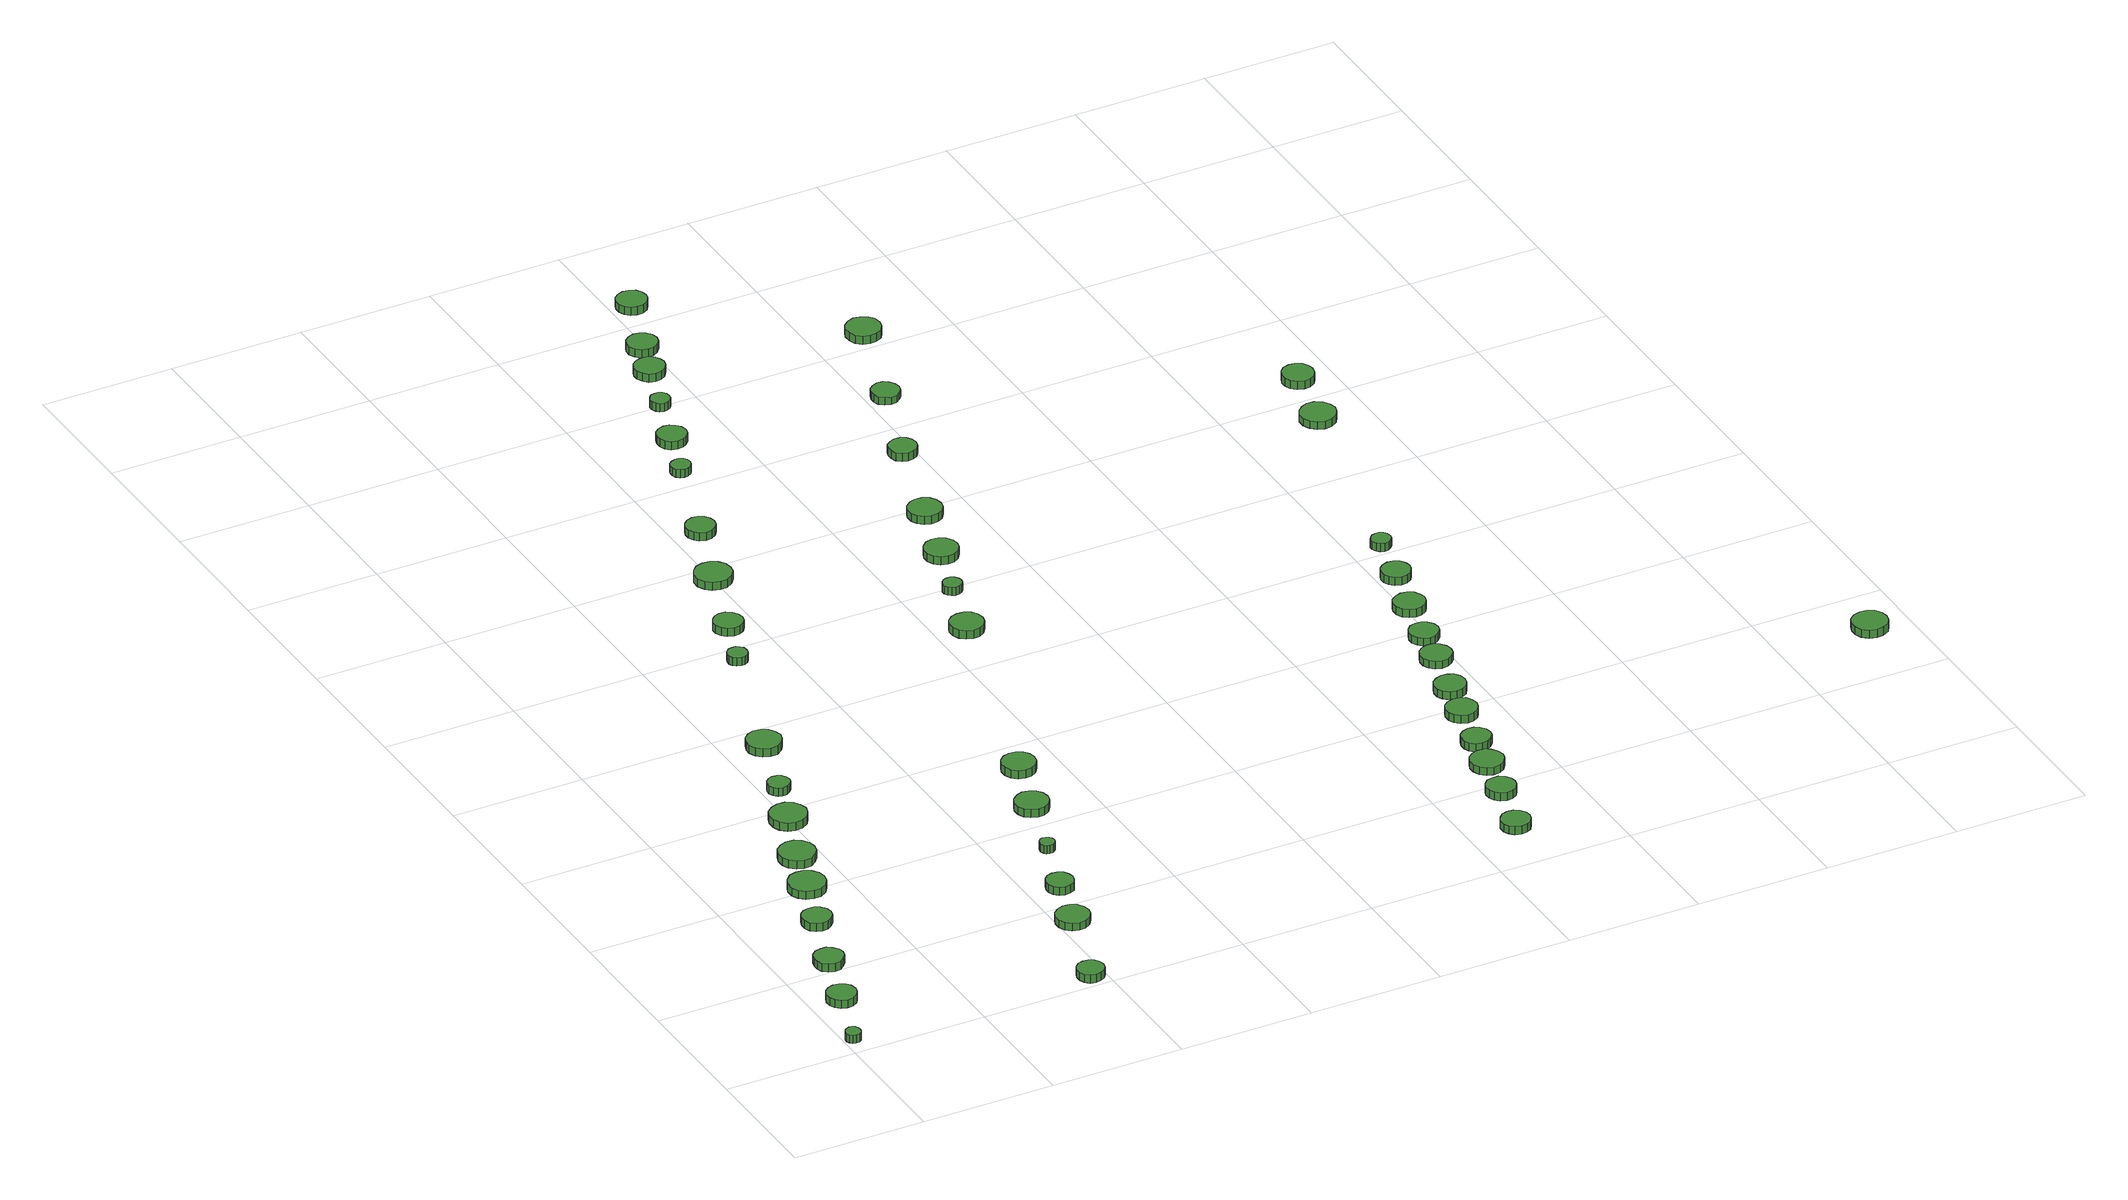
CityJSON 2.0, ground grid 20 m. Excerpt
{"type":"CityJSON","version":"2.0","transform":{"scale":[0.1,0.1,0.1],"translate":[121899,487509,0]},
"CityObjects":{
"tree1":{"type":"SolitaryVegetationObject","attributes":{"function":"something"},"geometry":[{"type":"MultiSurface","lod":"1","boundaries":[[[0,1,2,3,4,5,6,7,8,9,10,11,12,13,14]],[[15,16,17,18,19,20,21,22,23,24,25,26,27,28,29]],[[0,29,28,1]],[[1,28,27,2]],[[2,27,26,3]],[[3,26,25,4]],[[4,25,24,5]],[[5,24,23,6]],[[6,23,22,7]],[[7,22,21,8]],[[8,21,20,9]],[[9,20,19,10]],[[10,19,18,11]],[[11,18,17,12]],[[12,17,16,13]],[[13,16,15,14]],[[14,15,29,0]]]}]},
"tree2":{"type":"SolitaryVegetationObject","attributes":{"function":"something"},"geometry":[{"type":"MultiSurface","lod":"1","boundaries":[[[30,31,32,33,34,35,36,37,38,39,40,41,42,43,44]],[[45,46,47,48,49,50,51,52,53,54,55,56,57,58,59]],[[30,59,58,31]],[[31,58,57,32]],[[32,57,56,33]],[[33,56,55,34]],[[34,55,54,35]],[[35,54,53,36]],[[36,53,52,37]],[[37,52,51,38]],[[38,51,50,39]],[[39,50,49,40]],[[40,49,48,41]],[[41,48,47,42]],[[42,47,46,43]],[[43,46,45,44]],[[44,45,59,30]]]}]},
"tree3":{"type":"SolitaryVegetationObject","attributes":{"function":"something"},"geometry":[{"type":"MultiSurface","lod":"1","boundaries":[[[60,61,62,63,64,65,66,67,68,69,70,71,72,73,74]],[[75,76,77,78,79,80,81,82,83,84,85,86,87,88,89]],[[60,89,88,61]],[[61,88,87,62]],[[62,87,86,63]],[[63,86,85,64]],[[64,85,84,65]],[[65,84,83,66]],[[66,83,82,67]],[[67,82,81,68]],[[68,81,80,69]],[[69,80,79,70]],[[70,79,78,71]],[[71,78,77,72]],[[72,77,76,73]],[[73,76,75,74]],[[74,75,89,60]]]}]},
"tree4":{"type":"SolitaryVegetationObject","attributes":{"function":"something"},"geometry":[{"type":"MultiSurface","lod":"1","boundaries":[[[90,91,92,93,94,95,96,97,98,99,100,101,102,103,104]],[[105,106,107,108,109,110,111,112,113,114,115,116,117,118,119]],[[90,119,118,91]],[[91,118,117,92]],[[92,117,116,93]],[[93,116,115,94]],[[94,115,114,95]],[[95,114,113,96]],[[96,113,112,97]],[[97,112,111,98]],[[98,111,110,99]],[[99,110,109,100]],[[100,109,108,101]],[[101,108,107,102]],[[102,107,106,103]],[[103,106,105,104]],[[104,105,119,90]]]}]},
"tree5":{"type":"SolitaryVegetationObject","attributes":{"function":"something"},"geometry":[{"type":"MultiSurface","lod":"1","boundaries":[[[120,121,122,123,124,125,126,127,128,129,130,131,132,133,134]],[[135,136,137,138,139,140,141,142,143,144,145,146,147,148,149]],[[120,149,148,121]],[[121,148,147,122]],[[122,147,146,123]],[[123,146,145,124]],[[124,145,144,125]],[[125,144,143,126]],[[126,143,142,127]],[[127,142,141,128]],[[128,141,140,129]],[[129,140,139,130]],[[130,139,138,131]],[[131,138,137,132]],[[132,137,136,133]],[[133,136,135,134]],[[134,135,149,120]]]}]},
"tree6":{"type":"SolitaryVegetationObject","attributes":{"function":"something"},"geometry":[{"type":"MultiSurface","lod":"1","boundaries":[[[150,151,152,153,154,155,156,157,158,159,160,161,162,163,164]],[[165,166,167,168,169,170,171,172,173,174,175,176,177,178,179]],[[150,179,178,151]],[[151,178,177,152]],[[152,177,176,153]],[[153,176,175,154]],[[154,175,174,155]],[[155,174,173,156]],[[156,173,172,157]],[[157,172,171,158]],[[158,171,170,159]],[[159,170,169,160]],[[160,169,168,161]],[[161,168,167,162]],[[162,167,166,163]],[[163,166,165,164]],[[164,165,179,150]]]}]},
"tree7":{"type":"SolitaryVegetationObject","attributes":{"function":"something"},"geometry":[{"type":"MultiSurface","lod":"1","boundaries":[[[180,181,182,183,184,185,186,187,188,189,190,191,192,193,194]],[[195,196,197,198,199,200,201,202,203,204,205,206,207,208,209]],[[180,209,208,181]],[[181,208,207,182]],[[182,207,206,183]],[[183,206,205,184]],[[184,205,204,185]],[[185,204,203,186]],[[186,203,202,187]],[[187,202,201,188]],[[188,201,200,189]],[[189,200,199,190]],[[190,199,198,191]],[[191,198,197,192]],[[192,197,196,193]],[[193,196,195,194]],[[194,195,209,180]]]}]},
"tree8":{"type":"SolitaryVegetationObject","attributes":{"function":"something"},"geometry":[{"type":"MultiSurface","lod":"1","boundaries":[[[210,211,212,213,214,215,216,217,218,219,220,221,222,223,224]],[[225,226,227,228,229,230,231,232,233,234,235,236,237,238,239]],[[210,239,238,211]],[[211,238,237,212]],[[212,237,236,213]],[[213,236,235,214]],[[214,235,234,215]],[[215,234,233,216]],[[216,233,232,217]],[[217,232,231,218]],[[218,231,230,219]],[[219,230,229,220]],[[220,229,228,221]],[[221,228,227,222]],[[222,227,226,223]],[[223,226,225,224]],[[224,225,239,210]]]}]},
"tree9":{"type":"SolitaryVegetationObject","attributes":{"function":"something"},"geometry":[{"type":"MultiSurface","lod":"1","boundaries":[[[240,241,242,243,244,245,246,247,248,249,250,251,252,253,254]],[[255,256,257,258,259,260,261,262,263,264,265,266,267,268,269]],[[240,269,268,241]],[[241,268,267,242]],[[242,267,266,243]],[[243,266,265,244]],[[244,265,264,245]],[[245,264,263,246]],[[246,263,262,247]],[[247,262,261,248]],[[248,261,260,249]],[[249,260,259,250]],[[250,259,258,251]],[[251,258,257,252]],[[252,257,256,253]],[[253,256,255,254]],[[254,255,269,240]]]}]},
"tree10":{"type":"SolitaryVegetationObject","attributes":{"function":"something"},"geometry":[{"type":"MultiSurface","lod":"1","boundaries":[[[270,271,272,273,274,275,276,277,278,279,280,281,282,283,284]],[[285,286,287,288,289,290,291,292,293,294,295,296,297,298,299]],[[270,299,298,271]],[[271,298,297,272]],[[272,297,296,273]],[[273,296,295,274]],[[274,295,294,275]],[[275,294,293,276]],[[276,293,292,277]],[[277,292,291,278]],[[278,291,290,279]],[[279,290,289,280]],[[280,289,288,281]],[[281,288,287,282]],[[282,287,286,283]],[[283,286,285,284]],[[284,285,299,270]]]}]},
"tree11":{"type":"SolitaryVegetationObject","attributes":{"function":"something"},"geometry":[{"type":"MultiSurface","lod":"1","boundaries":[[[300,301,302,303,304,305,306,307,308,309,310,311,312,313,314]],[[315,316,317,318,319,320,321,322,323,324,325,326,327,328,329]],[[300,329,328,301]],[[301,328,327,302]],[[302,327,326,303]],[[303,326,325,304]],[[304,325,324,305]],[[305,324,323,306]],[[306,323,322,307]],[[307,322,321,308]],[[308,321,320,309]],[[309,320,319,310]],[[310,319,318,311]],[[311,318,317,312]],[[312,317,316,313]],[[313,316,315,314]],[[314,315,329,300]]]}]},
"tree12":{"type":"SolitaryVegetationObject","attributes":{"function":"something"},"geometry":[{"type":"MultiSurface","lod":"1","boundaries":[[[330,331,332,333,334,335,336,337,338,339,340,341,342,343,344]],[[345,346,347,348,349,350,351,352,353,354,355,356,357,358,359]],[[330,359,358,331]],[[331,358,357,332]],[[332,357,356,333]],[[333,356,355,334]],[[334,355,354,335]],[[335,354,353,336]],[[336,353,352,337]],[[337,352,351,338]],[[338,351,350,339]],[[339,350,349,340]],[[340,349,348,341]],[[341,348,347,342]],[[342,347,346,343]],[[343,346,345,344]],[[344,345,359,330]]]}]},
"tree13":{"type":"SolitaryVegetationObject","attributes":{"function":"something"},"geometry":[{"type":"MultiSurface","lod":"1","boundaries":[[[360,361,362,363,364,365,366,367,368,369,370,371,372,373,374]],[[375,376,377,378,379,380,381,382,383,384,385,386,387,388,389]],[[360,389,388,361]],[[361,388,387,362]],[[362,387,386,363]],[[363,386,385,364]],[[364,385,384,365]],[[365,384,383,366]],[[366,383,382,367]],[[367,382,381,368]],[[368,381,380,369]],[[369,380,379,370]],[[370,379,378,371]],[[371,378,377,372]],[[372,377,376,373]],[[373,376,375,374]],[[374,375,389,360]]]}]},
"tree14":{"type":"SolitaryVegetationObject","attributes":{"function":"something"},"geometry":[{"type":"MultiSurface","lod":"1","boundaries":[[[390,391,392,393,394,395,396,397,398,399,400,401,402,403,404]],[[405,406,407,408,409,410,411,412,413,414,415,416,417,418,419]],[[390,419,418,391]],[[391,418,417,392]],[[392,417,416,393]],[[393,416,415,394]],[[394,415,414,395]],[[395,414,413,396]],[[396,413,412,397]],[[397,412,411,398]],[[398,411,410,399]],[[399,410,409,400]],[[400,409,408,401]],[[401,408,407,402]],[[402,407,406,403]],[[403,406,405,404]],[[404,405,419,390]]]}]},
"tree15":{"type":"SolitaryVegetationObject","attributes":{"function":"something"},"geometry":[{"type":"MultiSurface","lod":"1","boundaries":[[[420,421,422,423,424,425,426,427,428,429,430,431,432,433,434]],[[435,436,437,438,439,440,441,442,443,444,445,446,447,448,449]],[[420,449,448,421]],[[421,448,447,422]],[[422,447,446,423]],[[423,446,445,424]],[[424,445,444,425]],[[425,444,443,426]],[[426,443,442,427]],[[427,442,441,428]],[[428,441,440,429]],[[429,440,439,430]],[[430,439,438,431]],[[431,438,437,432]],[[432,437,436,433]],[[433,436,435,434]],[[434,435,449,420]]]}]},
"tree16":{"type":"SolitaryVegetationObject","attributes":{"function":"something"},"geometry":[{"type":"MultiSurface","lod":"1","boundaries":[[[450,451,452,453,454,455,456,457,458,459,460,461,462,463,464]],[[465,466,467,468,469,470,471,472,473,474,475,476,477,478,479]],[[450,479,478,451]],[[451,478,477,452]],[[452,477,476,453]],[[453,476,475,454]],[[454,475,474,455]],[[455,474,473,456]],[[456,473,472,457]],[[457,472,471,458]],[[458,471,470,459]],[[459,470,469,460]],[[460,469,468,461]],[[461,468,467,462]],[[462,467,466,463]],[[463,466,465,464]],[[464,465,479,450]]]}]},
"tree17":{"type":"SolitaryVegetationObject","attributes":{"function":"something"},"geometry":[{"type":"MultiSurface","lod":"1","boundaries":[[[480,481,482,483,484,485,486,487,488,489,490,491,492,493,494]],[[495,496,497,498,499,500,501,502,503,504,505,506,507,508,509]],[[480,509,508,481]],[[481,508,507,482]],[[482,507,506,483]],[[483,506,505,484]],[[484,505,504,485]],[[485,504,503,486]],[[486,503,502,487]],[[487,502,501,488]],[[488,501,500,489]],[[489,500,499,490]],[[490,499,498,491]],[[491,498,497,492]],[[492,497,496,493]],[[493,496,495,494]],[[494,495,509,480]]]}]},
"tree18":{"type":"SolitaryVegetationObject","attributes":{"function":"something"},"geometry":[{"type":"MultiSurface","lod":"1","boundaries":[[[510,511,512,513,514,515,516,517,518,519,520,521,522,523,524]],[[525,526,527,528,529,530,531,532,533,534,535,536,537,538,539]],[[510,539,538,511]],[[511,538,537,512]],[[512,537,536,513]],[[513,536,535,514]],[[514,535,534,515]],[[515,534,533,516]],[[516,533,532,517]],[[517,532,531,518]],[[518,531,530,519]],[[519,530,529,520]],[[520,529,528,521]],[[521,528,527,522]],[[522,527,526,523]],[[523,526,525,524]],[[524,525,539,510]]]}]},
"tree19":{"type":"SolitaryVegetationObject","attributes":{"function":"something"},"geometry":[{"type":"MultiSurface","lod":"1","boundaries":[[[540,541,542,543,544,545,546,547,548,549,550,551,552,553,554]],[[555,556,557,558,559,560,561,562,563,564,565,566,567,568,569]],[[540,569,568,541]],[[541,568,567,542]],[[542,567,566,543]],[[543,566,565,544]],[[544,565,564,545]],[[545,564,563,546]],[[546,563,562,547]],[[547,562,561,548]],[[548,561,560,549]],[[549,560,559,550]],[[550,559,558,551]],[[551,558,557,552]],[[552,557,556,553]],[[553,556,555,554]],[[554,555,569,540]]]}]},
"tree20":{"type":"SolitaryVegetationObject","attributes":{"function":"something"},"geometry":[{"type":"MultiSurface","lod":"1","boundaries":[[[570,571,572,573,574,575,576,577,578,579,580,581,582,583,584]],[[585,586,587,588,589,590,591,592,593,594,595,596,597,598,599]],[[570,599,598,571]],[[571,598,597,572]],[[572,597,596,573]],[[573,596,595,574]],[[574,595,594,575]],[[575,594,593,576]],[[576,593,592,577]],[[577,592,591,578]],[[578,591,590,579]],[[579,590,589,580]],[[580,589,588,581]],[[581,588,587,582]],[[582,587,586,583]],[[583,586,585,584]],[[584,585,599,570]]]}]},
"tree21":{"type":"SolitaryVegetationObject","attributes":{"function":"something"},"geometry":[{"type":"MultiSurface","lod":"1","boundaries":[[[600,601,602,603,604,605,606,607,608,609,610,611,612,613,614]],[[615,616,617,618,619,620,621,622,623,624,625,626,627,628,629]],[[600,629,628,601]],[[601,628,627,602]],[[602,627,626,603]],[[603,626,625,604]],[[604,625,624,605]],[[605,624,623,606]],[[606,623,622,607]],[[607,622,621,608]],[[608,621,620,609]],[[609,620,619,610]],[[610,619,618,611]],[[611,618,617,612]],[[612,617,616,613]],[[613,616,615,614]],[[614,615,629,600]]]}]},
"tree22":{"type":"SolitaryVegetationObject","attributes":{"function":"something"},"geometry":[{"type":"MultiSurface","lod":"1","boundaries":[[[630,631,632,633,634,635,636,637,638,639,640,641,642,643,644]],[[645,646,647,648,649,650,651,652,653,654,655,656,657,658,659]],[[630,659,658,631]],[[631,658,657,632]],[[632,657,656,633]],[[633,656,655,634]],[[634,655,654,635]],[[635,654,653,636]],[[636,653,652,637]],[[637,652,651,638]],[[638,651,650,639]],[[639,650,649,640]],[[640,649,648,641]],[[641,648,647,642]],[[642,647,646,643]],[[643,646,645,644]],[[644,645,659,630]]]}]},
"tree23":{"type":"SolitaryVegetationObject","attributes":{"function":"something"},"geometry":[{"type":"MultiSurface","lod":"1","boundaries":[[[660,661,662,663,664,665,666,667,668,669,670,671,672,673,674]],[[675,676,677,678,679,680,681,682,683,684,685,686,687,688,689]],[[660,689,688,661]],[[661,688,687,662]],[[662,687,686,663]],[[663,686,685,664]],[[664,685,684,665]],[[665,684,683,666]],[[666,683,682,667]],[[667,682,681,668]],[[668,681,680,669]],[[669,680,679,670]],[[670,679,678,671]],[[671,678,677,672]],[[672,677,676,673]],[[673,676,675,674]],[[674,675,689,660]]]}]},
"tree24":{"type":"SolitaryVegetationObject","attributes":{"function":"something"},"geometry":[{"type":"MultiSurface","lod":"1","boundaries":[[[690,691,692,693,694,695,696,697,698,699,700,701,702,703,704]],[[705,706,707,708,709,710,711,712,713,714,715,716,717,718,719]],[[690,719,718,691]],[[691,718,717,692]],[[692,717,716,693]],[[693,716,715,694]],[[694,715,714,695]],[[695,714,713,696]],[[696,713,712,697]],[[697,712,711,698]],[[698,711,710,699]],[[699,710,709,700]],[[700,709,708,701]],[[701,708,707,702]],[[702,707,706,703]],[[703,706,705,704]],[[704,705,719,690]]]}]},
"tree25":{"type":"SolitaryVegetationObject","attributes":{"function":"something"},"geometry":[{"type":"MultiSurface","lod":"1","boundaries":[[[720,721,722,723,724,725,726,727,728,729,730,731,732,733,734]],[[735,736,737,738,739,740,741,742,743,744,745,746,747,748,749]],[[720,749,748,721]],[[721,748,747,722]],[[722,747,746,723]],[[723,746,745,724]],[[724,745,744,725]],[[725,744,743,726]],[[726,743,742,727]],[[727,742,741,728]],[[728,741,740,729]],[[729,740,739,730]],[[730,739,738,731]],[[731,738,737,732]],[[732,737,736,733]],[[733,736,735,734]],[[734,735,749,720]]]}]},
"tree26":{"type":"SolitaryVegetationObject","attributes":{"function":"something"},"geometry":[{"type":"MultiSurface","lod":"1","boundaries":[[[750,751,752,753,754,755,756,757,758,759,760,761,762,763,764]],[[765,766,767,768,769,770,771,772,773,774,775,776,777,778,779]],[[750,779,778,751]],[[751,778,777,752]],[[752,777,776,753]],[[753,776,775,754]],[[754,775,774,755]],[[755,774,773,756]],[[756,773,772,757]],[[757,772,771,758]],[[758,771,770,759]],[[759,770,769,760]],[[760,769,768,761]],[[761,768,767,762]],[[762,767,766,763]],[[763,766,765,764]],[[764,765,779,750]]]}]},
"tree27":{"type":"SolitaryVegetationObject","attributes":{"function":"something"},"geometry":[{"type":"MultiSurface","lod":"1","boundaries":[[[780,781,782,783,784,785,786,787,788,789,790,791,792,793,794]],[[795,796,797,798,799,800,801,802,803,804,805,806,807,808,809]],[[780,809,808,781]],[[781,808,807,782]],[[782,807,806,783]],[[783,806,805,784]],[[784,805,804,785]],[[785,804,803,786]],[[786,803,802,787]],[[787,802,801,788]],[[788,801,800,789]],[[789,800,799,790]],[[790,799,798,791]],[[791,798,797,792]],[[792,797,796,793]],[[793,796,795,794]],[[794,795,809,780]]]}]},
"tree28":{"type":"SolitaryVegetationObject","attributes":{"function":"something"},"geometry":[{"type":"MultiSurface","lod":"1","boundaries":[[[810,811,812,813,814,815,816,817,818,819,820,821,822,823,824]],[[825,826,827,828,829,830,831,832,833,834,835,836,837,838,839]],[[810,839,838,811]],[[811,838,837,812]],[[812,837,836,813]],[[813,836,835,814]],[[814,835,834,815]],[[815,834,833,816]],[[816,833,832,817]],[[817,832,831,818]],[[818,831,830,819]],[[819,830,829,820]],[[820,829,828,821]],[[821,828,827,822]],[[822,827,826,823]],[[823,826,825,824]],[[824,825,839,810]]]}]},
"tree29":{"type":"SolitaryVegetationObject","attributes":{"function":"something"},"geometry":[{"type":"MultiSurface","lod":"1","boundaries":[[[840,841,842,843,844,845,846,847,848,849,850,851,852,853,854]],[[855,856,857,858,859,860,861,862,863,864,865,866,867,868,869]],[[840,869,868,841]],[[841,868,867,842]],[[842,867,866,843]],[[843,866,865,844]],[[844,865,864,845]],[[845,864,863,846]],[[846,863,862,847]],[[847,862,861,848]],[[848,861,860,849]],[[849,860,859,850]],[[850,859,858,851]],[[851,858,857,852]],[[852,857,856,853]],[[853,856,855,854]],[[854,855,869,840]]]}]},
"tree30":{"type":"SolitaryVegetationObject","attributes":{"function":"something"},"geometry":[{"type":"MultiSurface","lod":"1","boundaries":[[[870,871,872,873,874,875,876,877,878,879,880,881,882,883,884]],[[885,886,887,888,889,890,891,892,893,894,895,896,897,898,899]],[[870,899,898,871]],[[871,898,897,872]],[[872,897,896,873]],[[873,896,895,874]],[[874,895,894,875]],[[875,894,893,876]],[[876,893,892,877]],[[877,892,891,878]],[[878,891,890,879]],[[879,890,889,880]],[[880,889,888,881]],[[881,888,887,882]],[[882,887,886,883]],[[883,886,885,884]],[[884,885,899,870]]]}]},
"tree31":{"type":"SolitaryVegetationObject","attributes":{"function":"something"},"geometry":[{"type":"MultiSurface","lod":"1","boundaries":[[[900,901,902,903,904,905,906,907,908,909,910,911,912,913,914]],[[915,916,917,918,919,920,921,922,923,924,925,926,927,928,929]],[[900,929,928,901]],[[901,928,927,902]],[[902,927,926,903]],[[903,926,925,904]],[[904,925,924,905]],[[905,924,923,906]],[[906,923,922,907]],[[907,922,921,908]],[[908,921,920,909]],[[909,920,919,910]],[[910,919,918,911]],[[911,918,917,912]],[[912,917,916,913]],[[913,916,915,914]],[[914,915,929,900]]]}]},
"tree32":{"type":"SolitaryVegetationObject","attributes":{"function":"something"},"geometry":[{"type":"MultiSurface","lod":"1","boundaries":[[[930,931,932,933,934,935,936,937,938,939,940,941,942,943,944]],[[945,946,947,948,949,950,951,952,953,954,955,956,957,958,959]],[[930,959,958,931]],[[931,958,957,932]],[[932,957,956,933]],[[933,956,955,934]],[[934,955,954,935]],[[935,954,953,936]],[[936,953,952,937]],[[937,952,951,938]],[[938,951,950,939]],[[939,950,949,940]],[[940,949,948,941]],[[941,948,947,942]],[[942,947,946,943]],[[943,946,945,944]],[[944,945,959,930]]]}]},
"tree33":{"type":"SolitaryVegetationObject","attributes":{"function":"something"},"geometry":[{"type":"MultiSurface","lod":"1","boundaries":[[[960,961,962,963,964,965,966,967,968,969,970,971,972,973,974]],[[975,976,977,978,979,980,981,982,983,984,985,986,987,988,989]],[[960,989,988,961]],[[961,988,987,962]],[[962,987,986,963]],[[963,986,985,964]],[[964,985,984,965]],[[965,984,983,966]],[[966,983,982,967]],[[967,982,981,968]],[[968,981,980,969]],[[969,980,979,970]],[[970,979,978,971]],[[971,978,977,972]],[[972,977,976,973]],[[973,976,975,974]],[[974,975,989,960]]]}]},
"tree34":{"type":"SolitaryVegetationObject","attributes":{"function":"something"},"geometry":[{"type":"MultiSurface","lod":"1","boundaries":[[[990,991,992,993,994,995,996,997,998,999,1000,1001,1002,1003,1004]],[[1005,1006,1007,1008,1009,1010,1011,1012,1013,1014,1015,1016,1017,1018,1019]],[[990,1019,1018,991]],[[991,1018,1017,992]],[[992,1017,1016,993]],[[993,1016,1015,994]],[[994,1015,1014,995]],[[995,1014,1013,996]],[[996,1013,1012,997]],[[997,1012,1011,998]],[[998,1011,1010,999]],[[999,1010,1009,1000]],[[1000,1009,1008,1001]],[[1001,1008,1007,1002]],[[1002,1007,1006,1003]],[[1003,1006,1005,1004]],[[1004,1005,1019,990]]]}]},
"tree35":{"type":"SolitaryVegetationObject","attributes":{"function":"something"},"geometry":[{"type":"MultiSurface","lod":"1","boundaries":[[[1020,1021,1022,1023,1024,1025,1026,1027,1028,1029,1030,1031,1032,1033,1034]],[[1035,1036,1037,1038,1039,1040,1041,1042,1043,1044,1045,1046,1047,1048,1049]],[[1020,1049,1048,1021]],[[1021,1048,1047,1022]],[[1022,1047,1046,1023]],[[1023,1046,1045,1024]],[[1024,1045,1044,1025]],[[1025,1044,1043,1026]],[[1026,1043,1042,1027]],[[1027,1042,1041,1028]],[[1028,1041,1040,1029]],[[1029,1040,1039,1030]],[[1030,1039,1038,1031]],[[1031,1038,1037,1032]],[[1032,1037,1036,1033]],[[1033,1036,1035,1034]],[[1034,1035,1049,1020]]]}]},
"tree36":{"type":"SolitaryVegetationObject","attributes":{"function":"something"},"geometry":[{"type":"MultiSurface","lod":"1","boundaries":[[[1050,1051,1052,1053,1054,1055,1056,1057,1058,1059,1060,1061,1062,1063,1064]],[[1065,1066,1067,1068,1069,1070,1071,1072,1073,1074,1075,1076,1077,1078,1079]],[[1050,1079,1078,1051]],[[1051,1078,1077,1052]],[[1052,1077,1076,1053]],[[1053,1076,1075,1054]],[[1054,1075,1074,1055]],[[1055,1074,1073,1056]],[[1056,1073,1072,1057]],[[1057,1072,1071,1058]],[[1058,1071,1070,1059]],[[1059,1070,1069,1060]],[[1060,1069,1068,1061]],[[1061,1068,1067,1062]],[[1062,1067,1066,1063]],[[1063,1066,1065,1064]],[[1064,1065,1079,1050]]]}]},
"tree37":{"type":"SolitaryVegetationObject","attributes":{"function":"something"},"geometry":[{"type":"MultiSurface","lod":"1","boundaries":[[[1080,1081,1082,1083,1084,1085,1086,1087,1088,1089,1090,1091,1092,1093,1094]],[[1095,1096,1097,1098,1099,1100,1101,1102,1103,1104,1105,1106,1107,1108,1109]],[[1080,1109,1108,1081]],[[1081,1108,1107,1082]],[[1082,1107,1106,1083]],[[1083,1106,1105,1084]],[[1084,1105,1104,1085]],[[1085,1104,1103,1086]],[[1086,1103,1102,1087]],[[1087,1102,1101,1088]],[[1088,1101,1100,1089]],[[1089,1100,1099,1090]],[[1090,1099,1098,1091]],[[1091,1098,1097,1092]],[[1092,1097,1096,1093]],[[1093,1096,1095,1094]],[[1094,1095,1109,1080]]]}]},
"tree38":{"type":"SolitaryVegetationObject","attributes":{"function":"something"},"geometry":[{"type":"MultiSurface","lod":"1","boundaries":[[[1110,1111,1112,1113,1114,1115,1116,1117,1118,1119,1120,1121,1122,1123,1124]],[[1125,1126,1127,1128,1129,1130,1131,1132,1133,1134,1135,1136,1137,1138,1139]],[[1110,1139,1138,1111]],[[1111,1138,1137,1112]],[[1112,1137,1136,1113]],[[1113,1136,1135,1114]],[[1114,1135,1134,1115]],[[1115,1134,1133,1116]],[[1116,1133,1132,1117]],[[1117,1132,1131,1118]],[[1118,1131,1130,1119]],[[1119,1130,1129,1120]],[[1120,1129,1128,1121]],[[1121,1128,1127,1122]],[[1122,1127,1126,1123]],[[1123,1126,1125,1124]],[[1124,1125,1139,1110]]]}]},
"tree39":{"type":"SolitaryVegetationObject","attributes":{"function":"something"},"geometry":[{"type":"MultiSurface","lod":"1","boundaries":[[[1140,1141,1142,1143,1144,1145,1146,1147,1148,1149,1150,1151,1152,1153,1154]],[[1155,1156,1157,1158,1159,1160,1161,1162,1163,1164,1165,1166,1167,1168,1169]],[[1140,1169,1168,1141]],[[1141,1168,1167,1142]],[[1142,1167,1166,1143]],[[1143,1166,1165,1144]],[[1144,1165,1164,1145]],[[1145,1164,1163,1146]],[[1146,1163,1162,1147]],[[1147,1162,1161,1148]],[[1148,1161,1160,1149]],[[1149,1160,1159,1150]],[[1150,1159,1158,1151]],[[1151,1158,1157,1152]],[[1152,1157,1156,1153]],[[1153,1156,1155,1154]],[[1154,1155,1169,1140]]]}]},
"tree40":{"type":"SolitaryVegetationObject","attributes":{"function":"something"},"geometry":[{"type":"MultiSurface","lod":"1","boundaries":[[[1170,1171,1172,1173,1174,1175,1176,1177,1178,1179,1180,1181,1182,1183,1184]],[[1185,1186,1187,1188,1189,1190,1191,1192,1193,1194,1195,1196,1197,1198,1199]],[[1170,1199,1198,1171]],[[1171,1198,1197,1172]],[[1172,1197,1196,1173]],[[1173,1196,1195,1174]],[[1174,1195,1194,1175]],[[1175,1194,1193,1176]],[[1176,1193,1192,1177]],[[1177,1192,1191,1178]],[[1178,1191,1190,1179]],[[1179,1190,1189,1180]],[[1180,1189,1188,1181]],[[1181,1188,1187,1182]],[[1182,1187,1186,1183]],[[1183,1186,1185,1184]],[[1184,1185,1199,1170]]]}]},
"tree41":{"type":"SolitaryVegetationObject","attributes":{"function":"something"},"geometry":[{"type":"MultiSurface","lod":"1","boundaries":[[[1200,1201,1202,1203,1204,1205,1206,1207,1208,1209,1210,1211,1212,1213,1214]],[[1215,1216,1217,1218,1219,1220,1221,1222,1223,1224,1225,1226,1227,1228,1229]],[[1200,1229,1228,1201]],[[1201,1228,1227,1202]],[[1202,1227,1226,1203]],[[1203,1226,1225,1204]],[[1204,1225,1224,1205]],[[1205,1224,1223,1206]],[[1206,1223,1222,1207]],[[1207,1222,1221,1208]],[[1208,1221,1220,1209]],[[1209,1220,1219,1210]],[[1210,1219,1218,1211]],[[1211,1218,1217,1212]],[[1212,1217,1216,1213]],[[1213,1216,1215,1214]],[[1214,1215,1229,1200]]]}]},
"tree42":{"type":"SolitaryVegetationObject","attributes":{"function":"something"},"geometry":[{"type":"MultiSurface","lod":"1","boundaries":[[[1230,1231,1232,1233,1234,1235,1236,1237,1238,1239,1240,1241,1242,1243,1244]],[[1245,1246,1247,1248,1249,1250,1251,1252,1253,1254,1255,1256,1257,1258,1259]],[[1230,1259,1258,1231]],[[1231,1258,1257,1232]],[[1232,1257,1256,1233]],[[1233,1256,1255,1234]],[[1234,1255,1254,1235]],[[1235,1254,1253,1236]],[[1236,1253,1252,1237]],[[1237,1252,1251,1238]],[[1238,1251,1250,1239]],[[1239,1250,1249,1240]],[[1240,1249,1248,1241]],[[1241,1248,1247,1242]],[[1242,1247,1246,1243]],[[1243,1246,1245,1244]],[[1244,1245,1259,1230]]]}]},
"tree43":{"type":"SolitaryVegetationObject","attributes":{"function":"something"},"geometry":[{"type":"MultiSurface","lod":"1","boundaries":[[[1260,1261,1262,1263,1264,1265,1266,1267,1268,1269,1270,1271,1272,1273,1274]],[[1275,1276,1277,1278,1279,1280,1281,1282,1283,1284,1285,1286,1287,1288,1289]],[[1260,1289,1288,1261]],[[1261,1288,1287,1262]],[[1262,1287,1286,1263]],[[1263,1286,1285,1264]],[[1264,1285,1284,1265]],[[1265,1284,1283,1266]],[[1266,1283,1282,1267]],[[1267,1282,1281,1268]],[[1268,1281,1280,1269]],[[1269,1280,1279,1270]],[[1270,1279,1278,1271]],[[1271,1278,1277,1272]],[[1272,1277,1276,1273]],[[1273,1276,1275,1274]],[[1274,1275,1289,1260]]]}]},
"tree44":{"type":"SolitaryVegetationObject","attributes":{"function":"something"},"geometry":[{"type":"MultiSurface","lod":"1","boundaries":[[[1290,1291,1292,1293,1294,1295,1296,1297,1298,1299,1300,1301,1302,1303,1304]],[[1305,1306,1307,1308,1309,1310,1311,1312,1313,1314,1315,1316,1317,1318,1319]],[[1290,1319,1318,1291]],[[1291,1318,1317,1292]],[[1292,1317,1316,1293]],[[1293,1316,1315,1294]],[[1294,1315,1314,1295]],[[1295,1314,1313,1296]],[[1296,1313,1312,1297]],[[1297,1312,1311,1298]],[[1298,1311,1310,1299]],[[1299,1310,1309,1300]],[[1300,1309,1308,1301]],[[1301,1308,1307,1302]],[[1302,1307,1306,1303]],[[1303,1306,1305,1304]],[[1304,1305,1319,1290]]]}]},
"tree45":{"type":"SolitaryVegetationObject","attributes":{"function":"something"},"geometry":[{"type":"MultiSurface","lod":"1","boundaries":[[[1320,1321,1322,1323,1324,1325,1326,1327,1328,1329,1330,1331,1332,1333,1334]],[[1335,1336,1337,1338,1339,1340,1341,1342,1343,1344,1345,1346,1347,1348,1349]],[[1320,1349,1348,1321]],[[1321,1348,1347,1322]],[[1322,1347,1346,1323]],[[1323,1346,1345,1324]],[[1324,1345,1344,1325]],[[1325,1344,1343,1326]],[[1326,1343,1342,1327]],[[1327,1342,1341,1328]],[[1328,1341,1340,1329]],[[1329,1340,1339,1330]],[[1330,1339,1338,1331]],[[1331,1338,1337,1332]],[[1332,1337,1336,1333]],[[1333,1336,1335,1334]],[[1334,1335,1349,1320]]]}]},
"tree46":{"type":"SolitaryVegetationObject","attributes":{"function":"something"},"geometry":[{"type":"MultiSurface","lod":"1","boundaries":[[[1350,1351,1352,1353,1354,1355,1356,1357,1358,1359,1360,1361,1362,1363,1364]],[[1365,1366,1367,1368,1369,1370,1371,1372,1373,1374,1375,1376,1377,1378,1379]],[[1350,1379,1378,1351]],[[1351,1378,1377,1352]],[[1352,1377,1376,1353]],[[1353,1376,1375,1354]],[[1354,1375,1374,1355]],[[1355,1374,1373,1356]],[[1356,1373,1372,1357]],[[1357,1372,1371,1358]],[[1358,1371,1370,1359]],[[1359,1370,1369,1360]],[[1360,1369,1368,1361]],[[1361,1368,1367,1362]],[[1362,1367,1366,1363]],[[1363,1366,1365,1364]],[[1364,1365,1379,1350]]]}]}
},
"vertices":[
[24,31,16],[23,36,16],[21,40,16],[17,42,16],[12,43,16],[7,41,16],[4,38,16],[2,34,16],[2,29,16],[4,25,16],[7,21,16],[12,20,16],[17,20,16],[21,23,16],[23,27,16],[23,27,3],[21,23,3],[17,20,3],[12,20,3],[7,21,3],[4,25,3],[2,29,3],[2,34,3],[4,38,3],[7,41,3],[12,43,3],[17,42,3],[21,40,3],[23,36,3],[24,31,3],
[68,128,16],[66,137,16],[61,144,16],[53,148,16],[44,149,16],[36,147,16],[29,141,16],[25,132,16],[25,123,16],[29,115,16],[36,109,16],[44,106,16],[53,107,16],[61,112,16],[66,119,16],[66,119,3],[61,112,3],[53,107,3],[44,106,3],[36,109,3],[29,115,3],[25,123,3],[25,132,3],[29,141,3],[36,147,3],[44,149,3],[53,148,3],[61,144,3],[66,137,3],[68,128,3],
[97,219,16],[95,228,16],[89,235,16],[82,240,16],[73,240,16],[64,238,16],[57,232,16],[54,223,16],[54,214,16],[57,206,16],[64,200,16],[73,197,16],[82,198,16],[89,203,16],[95,210,16],[95,210,3],[89,203,3],[82,198,3],[73,197,3],[64,200,3],[57,206,3],[54,214,3],[54,223,3],[57,232,3],[64,238,3],[73,240,3],[82,240,3],[89,235,3],[95,228,3],[97,219,3],
[131,319,16],[129,328,16],[123,335,16],[116,339,16],[107,340,16],[98,338,16],[91,332,16],[88,323,16],[88,314,16],[91,306,16],[98,300,16],[107,297,16],[116,298,16],[123,303,16],[129,310,16],[129,310,3],[123,303,3],[116,298,3],[107,297,3],[98,300,3],[91,306,3],[88,314,3],[88,323,3],[91,332,3],[98,338,3],[107,340,3],[116,339,3],[123,335,3],[129,328,3],[131,319,3],
[165,402,17],[163,413,17],[156,422,17],[146,428,17],[135,429,17],[124,426,17],[116,418,17],[111,408,17],[111,396,17],[116,386,17],[124,379,17],[135,375,17],[146,376,17],[156,382,17],[163,391,17],[163,391,4],[156,382,4],[146,376,4],[135,375,4],[124,379,4],[116,386,4],[111,396,4],[111,408,4],[116,418,4],[124,426,4],[135,429,4],[146,428,4],[156,422,4],[163,413,4],[165,402,4],
[190,479,16],[188,490,16],[181,499,16],[172,505,16],[160,506,16],[150,502,16],[141,495,16],[137,484,16],[137,473,16],[141,463,16],[150,455,16],[160,452,16],[172,453,16],[181,459,16],[188,468,16],[188,468,3],[181,459,3],[172,453,3],[160,452,3],[150,455,3],[141,463,3],[137,473,3],[137,484,3],[141,495,3],[150,502,3],[160,506,3],[172,505,3],[181,499,3],[188,490,3],[190,479,3],
[226,571,16],[223,582,16],[217,591,16],[207,597,16],[196,598,16],[185,594,16],[176,587,16],[172,577,16],[172,565,16],[176,555,16],[185,547,16],[196,544,16],[207,545,16],[217,551,16],[223,560,16],[223,560,3],[217,551,3],[207,545,3],[196,544,3],[185,547,3],[176,555,3],[172,565,3],[172,577,3],[176,587,3],[185,594,3],[196,598,3],[207,597,3],[217,591,3],[223,582,3],[226,571,3],
[398,26,15],[396,34,15],[391,40,15],[384,44,15],[376,45,15],[368,43,15],[362,37,15],[359,30,15],[359,21,15],[362,14,15],[368,8,15],[376,6,15],[384,7,15],[391,11,15],[396,17,15],[396,17,2],[391,11,2],[384,7,2],[376,6,2],[368,8,2],[362,14,2],[359,21,2],[359,30,2],[362,37,2],[368,43,2],[376,45,2],[384,44,2],[391,40,2],[396,34,2],[398,26,2],
[241,647,16],[239,654,16],[235,660,16],[229,663,16],[222,664,16],[216,662,16],[211,657,16],[208,651,16],[208,644,16],[211,638,16],[216,633,16],[222,631,16],[229,632,16],[235,635,16],[239,641,16],[239,641,3],[235,635,3],[229,632,3],[222,631,3],[216,633,3],[211,638,3],[208,644,3],[208,651,3],[211,657,3],[216,662,3],[222,664,3],[229,663,3],[235,660,3],[239,654,3],[241,647,3],
[445,158,16],[443,168,16],[437,176,16],[428,181,16],[418,182,16],[408,179,16],[400,172,16],[396,163,16],[396,153,16],[400,143,16],[408,136,16],[418,133,16],[428,134,16],[437,139,16],[443,148,16],[443,148,4],[437,139,4],[428,134,4],[418,133,4],[408,136,4],[400,143,4],[396,153,4],[396,163,4],[400,172,4],[408,179,4],[418,182,4],[428,181,4],[437,176,4],[443,168,4],[445,158,4],
[283,753,17],[280,763,17],[274,772,17],[265,777,17],[254,779,17],[244,775,17],[236,768,17],[232,758,17],[232,748,17],[236,738,17],[244,731,17],[254,727,17],[265,728,17],[274,734,17],[280,742,17],[280,742,4],[274,734,4],[265,728,4],[254,727,4],[244,731,4],[236,738,4],[232,748,4],[232,758,4],[236,768,4],[244,775,4],[254,779,4],[265,777,4],[274,772,4],[280,763,4],[283,753,4],
[466,244,16],[464,252,16],[460,259,16],[452,263,16],[444,264,16],[436,262,16],[430,256,16],[427,248,16],[427,240,16],[430,233,16],[436,227,16],[444,224,16],[452,225,16],[460,229,16],[464,236,16],[464,236,3],[460,229,3],[452,225,3],[444,224,3],[436,227,3],[430,233,3],[427,240,3],[427,248,3],[430,256,3],[436,262,3],[444,264,3],[452,263,3],[460,259,3],[464,252,3],[466,244,3],
[489,341,15],[488,345,15],[485,349,15],[481,351,15],[476,352,15],[472,351,15],[469,347,15],[467,343,15],[467,339,15],[469,334,15],[472,331,15],[476,330,15],[481,330,15],[485,333,15],[488,336,15],[488,336,2],[485,333,2],[481,330,2],[476,330,2],[472,331,2],[469,334,2],[467,339,2],[467,343,2],[469,347,2],[472,351,2],[476,352,2],[481,351,2],[485,349,2],[488,345,2],[489,341,2],
[346,971,15],[345,977,15],[341,982,15],[336,985,15],[330,985,15],[324,984,15],[319,979,15],[317,974,15],[317,967,15],[319,962,15],[324,958,15],[330,956,15],[336,956,15],[341,959,15],[345,964,15],[345,964,2],[341,959,2],[336,956,2],[330,956,2],[324,958,2],[319,962,2],[317,967,2],[317,974,2],[319,979,2],[324,984,2],[330,985,2],[336,985,2],[341,982,2],[345,977,2],[346,971,2],
[532,442,17],[530,452,17],[524,460,17],[515,465,17],[505,467,17],[495,463,17],[487,456,17],[483,447,17],[483,437,17],[487,427,17],[495,421,17],[505,417,17],[515,418,17],[524,424,17],[530,432,17],[530,432,4],[524,424,4],[515,418,4],[505,417,4],[495,421,4],[487,427,4],[483,437,4],[483,447,4],[487,456,4],[495,463,4],[505,467,4],[515,465,4],[524,460,4],[530,452,4],[532,442,4],
[380,1048,16],[378,1057,16],[373,1064,16],[365,1069,16],[356,1070,16],[347,1067,16],[341,1061,16],[337,1053,16],[337,1044,16],[341,1036,16],[347,1030,16],[356,1027,16],[365,1028,16],[373,1032,16],[378,1039,16],[378,1039,3],[373,1032,3],[365,1028,3],[356,1027,3],[347,1030,3],[341,1036,3],[337,1044,3],[337,1053,3],[341,1061,3],[347,1067,3],[356,1070,3],[365,1069,3],[373,1064,3],[378,1057,3],[380,1048,3],
[564,541,16],[562,551,16],[556,559,16],[547,564,16],[537,565,16],[527,562,16],[519,555,16],[515,546,16],[515,536,16],[519,526,16],[527,519,16],[537,516,16],[547,517,16],[556,522,16],[562,531,16],[562,531,3],[556,522,3],[547,517,3],[537,516,3],[527,519,3],[519,526,3],[515,536,3],[515,546,3],[519,555,3],[527,562,3],[537,565,3],[547,564,3],[556,559,3],[562,551,3],[564,541,3],
[425,1167,17],[423,1178,17],[416,1187,17],[406,1193,17],[395,1194,17],[384,1191,17],[376,1183,17],[371,1173,17],[371,1161,17],[376,1151,17],[384,1143,17],[395,1140,17],[406,1141,17],[416,1147,17],[423,1156,17],[423,1156,4],[416,1147,4],[406,1141,4],[395,1140,4],[384,1143,4],[376,1151,4],[371,1161,4],[371,1173,4],[376,1183,4],[384,1191,4],[395,1194,4],[406,1193,4],[416,1187,4],[423,1178,4],[425,1167,4],
[462,1285,16],[460,1293,16],[455,1301,16],[447,1305,16],[438,1306,16],[429,1303,16],[423,1297,16],[419,1289,16],[419,1280,16],[423,1272,16],[429,1266,16],[438,1263,16],[447,1264,16],[455,1269,16],[460,1276,16],[460,1276,3],[455,1269,3],[447,1264,3],[438,1263,3],[429,1266,3],[423,1272,3],[419,1280,3],[419,1289,3],[423,1297,3],[429,1303,3],[438,1306,3],[447,1305,3],[455,1301,3],[460,1293,3],[462,1285,3],
[670,893,16],[668,903,16],[662,911,16],[653,916,16],[643,917,16],[633,914,16],[625,907,16],[621,898,16],[621,888,16],[625,878,16],[633,871,16],[643,868,16],[653,869,16],[662,874,16],[668,883,16],[668,883,3],[662,874,3],[653,869,3],[643,868,3],[633,871,3],[625,878,3],[621,888,3],[621,898,3],[625,907,3],[633,914,3],[643,917,3],[653,916,3],[662,911,3],[668,903,3],[670,893,3],
[505,1437,15],[504,1443,15],[500,1448,15],[495,1451,15],[489,1451,15],[483,1449,15],[478,1445,15],[476,1440,15],[476,1434,15],[478,1428,15],[483,1424,15],[489,1422,15],[495,1423,15],[500,1426,15],[504,1431,15],[504,1431,2],[500,1426,2],[495,1423,2],[489,1422,2],[483,1424,2],[478,1428,2],[476,1434,2],[476,1440,2],[478,1445,2],[483,1449,2],[489,1451,2],[495,1451,2],[500,1448,2],[504,1443,2],[505,1437,2],
[538,1511,16],[536,1520,16],[530,1527,16],[523,1532,16],[514,1533,16],[505,1530,16],[498,1524,16],[495,1516,16],[495,1507,16],[498,1498,16],[505,1492,16],[514,1490,16],[523,1491,16],[530,1495,16],[536,1502,16],[536,1502,3],[530,1495,3],[523,1491,3],[514,1490,3],[505,1492,3],[498,1498,3],[495,1507,3],[495,1516,3],[498,1524,3],[505,1530,3],[514,1533,3],[523,1532,3],[530,1527,3],[536,1520,3],[538,1511,3],
[690,993,15],[689,998,15],[685,1003,15],[680,1006,15],[674,1006,15],[669,1005,15],[665,1001,15],[662,996,15],[662,990,15],[665,985,15],[669,981,15],[674,979,15],[680,980,15],[685,982,15],[689,987,15],[689,987,2],[685,982,2],[680,980,2],[674,979,2],[669,981,2],[665,985,2],[662,990,2],[662,996,2],[665,1001,2],[669,1005,2],[674,1006,2],[680,1006,2],[685,1003,2],[689,998,2],[690,993,2],
[559,1599,16],[558,1605,16],[554,1610,16],[549,1613,16],[543,1613,16],[537,1612,16],[533,1607,16],[530,1602,16],[530,1596,16],[533,1590,16],[537,1586,16],[543,1584,16],[549,1585,16],[554,1588,16],[558,1593,16],[558,1593,3],[554,1588,3],[549,1585,3],[543,1584,3],[537,1586,3],[533,1590,3],[530,1596,3],[530,1602,3],[533,1607,3],[537,1612,3],[543,1613,3],[549,1613,3],[554,1610,3],[558,1605,3],[559,1599,3],
[729,1078,16],[727,1088,16],[721,1097,16],[712,1102,16],[702,1103,16],[692,1100,16],[684,1093,16],[680,1083,16],[680,1073,16],[684,1064,16],[692,1057,16],[702,1054,16],[712,1055,16],[721,1060,16],[727,1068,16],[727,1068,3],[721,1060,3],[712,1055,3],[702,1054,3],[692,1057,3],[684,1064,3],[680,1073,3],[680,1083,3],[684,1093,3],[692,1100,3],[702,1103,3],[712,1102,3],[721,1097,3],[727,1088,3],[729,1078,3],
[593,1679,17],[591,1688,17],[585,1696,17],[577,1700,17],[568,1701,17],[559,1698,17],[552,1692,17],[548,1683,17],[548,1674,17],[552,1666,17],[559,1659,17],[568,1656,17],[577,1657,17],[585,1662,17],[591,1670,17],[591,1670,4],[585,1662,4],[577,1657,4],[568,1656,4],[559,1659,4],[552,1666,4],[548,1674,4],[548,1683,4],[552,1692,4],[559,1698,4],[568,1701,4],[577,1700,4],[585,1696,4],[591,1688,4],[593,1679,4],
[758,1180,16],[756,1190,16],[750,1199,16],[741,1204,16],[730,1205,16],[721,1202,16],[713,1195,16],[709,1186,16],[709,1175,16],[713,1166,16],[721,1159,16],[730,1156,16],[741,1157,16],[750,1162,16],[756,1170,16],[756,1170,3],[750,1162,3],[741,1157,3],[730,1156,3],[721,1159,3],[713,1166,3],[709,1175,3],[709,1186,3],[713,1195,3],[721,1202,3],[730,1205,3],[741,1204,3],[750,1199,3],[756,1190,3],[758,1180,3],
[1095,94,14],[1093,103,14],[1088,110,14],[1080,115,14],[1071,116,14],[1062,113,14],[1056,107,14],[1052,99,14],[1052,90,14],[1056,82,14],[1062,76,14],[1071,73,14],[1080,74,14],[1088,78,14],[1093,86,14],[1093,86,1],[1088,78,1],[1080,74,1],[1071,73,1],[1062,76,1],[1056,82,1],[1052,90,1],[1052,99,1],[1056,107,1],[1062,113,1],[1071,116,1],[1080,115,1],[1088,110,1],[1093,103,1],[1095,94,1],
[614,1740,16],[612,1749,16],[606,1757,16],[598,1761,16],[589,1762,16],[580,1759,16],[573,1753,16],[569,1745,16],[569,1735,16],[573,1727,16],[580,1720,16],[589,1718,16],[598,1718,16],[606,1723,16],[612,1731,16],[612,1731,3],[606,1723,3],[598,1718,3],[589,1718,3],[580,1720,3],[573,1727,3],[569,1735,3],[569,1745,3],[573,1753,3],[580,1759,3],[589,1762,3],[598,1761,3],[606,1757,3],[612,1749,3],[614,1740,3],
[1118,181,14],[1116,190,14],[1111,197,14],[1103,202,14],[1094,202,14],[1085,200,14],[1079,194,14],[1075,185,14],[1075,176,14],[1079,168,14],[1085,162,14],[1094,159,14],[1103,160,14],[1111,165,14],[1116,172,14],[1116,172,1],[1111,165,1],[1103,160,1],[1094,159,1],[1085,162,1],[1079,168,1],[1075,176,1],[1075,185,1],[1079,194,1],[1085,200,1],[1094,202,1],[1103,202,1],[1111,197,1],[1116,190,1],[1118,181,1],
[800,1332,18],[798,1341,18],[793,1348,18],[785,1352,18],[777,1353,18],[769,1350,18],[762,1345,18],[759,1337,18],[759,1328,18],[762,1320,18],[769,1315,18],[777,1312,18],[785,1313,18],[793,1317,18],[798,1324,18],[798,1324,5],[793,1317,5],[785,1313,5],[777,1312,5],[769,1315,5],[762,1320,5],[759,1328,5],[759,1337,5],[762,1345,5],[769,1350,5],[777,1353,5],[785,1352,5],[793,1348,5],[798,1341,5],[800,1332,5],
[651,1841,18],[649,1850,18],[644,1858,18],[635,1862,18],[626,1863,18],[617,1860,18],[610,1854,18],[607,1846,18],[607,1836,18],[610,1828,18],[617,1821,18],[626,1819,18],[635,1819,18],[644,1824,18],[649,1832,18],[649,1832,5],[644,1824,5],[635,1819,5],[626,1819,5],[617,1821,5],[610,1828,5],[607,1836,5],[607,1846,5],[610,1854,5],[617,1860,5],[626,1863,5],[635,1862,5],[644,1858,5],[649,1850,5],[651,1841,5],
[1136,250,14],[1133,260,14],[1127,268,14],[1119,273,14],[1108,274,14],[1099,271,14],[1091,264,14],[1087,255,14],[1087,245,14],[1091,235,14],[1099,228,14],[1108,225,14],[1119,226,14],[1127,231,14],[1133,240,14],[1133,240,2],[1127,231,2],[1119,226,2],[1108,225,2],[1099,228,2],[1091,235,2],[1087,245,2],[1087,255,2],[1091,264,2],[1099,271,2],[1108,274,2],[1119,273,2],[1127,268,2],[1133,260,2],[1136,250,2],
[1147,308,15],[1145,316,15],[1139,324,15],[1132,328,15],[1123,329,15],[1114,326,15],[1107,320,15],[1104,312,15],[1104,303,15],[1107,295,15],[1114,289,15],[1123,286,15],[1132,287,15],[1139,292,15],[1145,299,15],[1145,299,2],[1139,292,2],[1132,287,2],[1123,286,2],[1114,289,2],[1107,295,2],[1104,303,2],[1104,312,2],[1107,320,2],[1114,326,2],[1123,329,2],[1132,328,2],[1139,324,2],[1145,316,2],[1147,308,2],
[1166,384,14],[1164,394,14],[1159,402,14],[1150,406,14],[1141,407,14],[1131,404,14],[1124,398,14],[1120,389,14],[1120,379,14],[1124,371,14],[1131,364,14],[1141,361,14],[1150,362,14],[1159,367,14],[1164,375,14],[1164,375,1],[1159,367,1],[1150,362,1],[1141,361,1],[1131,364,1],[1124,371,1],[1120,379,1],[1120,389,1],[1124,398,1],[1131,404,1],[1141,407,1],[1150,406,1],[1159,402,1],[1164,394,1],[1166,384,1],
[845,1468,20],[843,1476,20],[838,1483,20],[831,1488,20],[822,1489,20],[814,1486,20],[807,1480,20],[804,1472,20],[804,1464,20],[807,1456,20],[814,1450,20],[822,1447,20],[831,1448,20],[838,1453,20],[843,1459,20],[843,1459,8],[838,1453,8],[831,1448,8],[822,1447,8],[814,1450,8],[807,1456,8],[804,1464,8],[804,1472,8],[807,1480,8],[814,1486,8],[822,1489,8],[831,1488,8],[838,1483,8],[843,1476,8],[845,1468,8],
[1180,444,15],[1178,454,15],[1173,462,15],[1164,466,15],[1155,467,15],[1146,464,15],[1138,458,15],[1134,449,15],[1134,439,15],[1138,431,15],[1146,424,15],[1155,421,15],[1164,422,15],[1173,427,15],[1178,435,15],[1178,435,2],[1173,427,2],[1164,422,2],[1155,421,2],[1146,424,2],[1138,431,2],[1134,439,2],[1134,449,2],[1138,458,2],[1146,464,2],[1155,467,2],[1164,466,2],[1173,462,2],[1178,454,2],[1180,444,2],
[1199,521,16],[1197,530,16],[1191,538,16],[1183,543,16],[1173,544,16],[1164,541,16],[1157,535,16],[1153,526,16],[1153,516,16],[1157,507,16],[1164,501,16],[1173,498,16],[1183,499,16],[1191,504,16],[1197,511,16],[1197,511,4],[1191,504,4],[1183,499,4],[1173,498,4],[1164,501,4],[1157,507,4],[1153,516,4],[1153,526,4],[1157,535,4],[1164,541,4],[1173,544,4],[1183,543,4],[1191,538,4],[1197,530,4],[1199,521,4],
[897,1622,23],[895,1633,23],[889,1641,23],[879,1646,23],[869,1648,23],[859,1644,23],[851,1637,23],[847,1628,23],[847,1617,23],[851,1607,23],[859,1600,23],[869,1597,23],[879,1598,23],[889,1603,23],[895,1612,23],[895,1612,10],[889,1603,10],[879,1598,10],[869,1597,10],[859,1600,10],[851,1607,10],[847,1617,10],[847,1628,10],[851,1637,10],[859,1644,10],[869,1648,10],[879,1646,10],[889,1641,10],[895,1633,10],[897,1622,10],
[1210,580,16],[1208,589,16],[1202,596,16],[1195,600,16],[1186,601,16],[1177,599,16],[1171,593,16],[1167,584,16],[1167,575,16],[1171,567,16],[1177,561,16],[1186,558,16],[1195,559,16],[1202,564,16],[1208,571,16],[1208,571,4],[1202,564,4],[1195,559,4],[1186,558,4],[1177,561,4],[1171,567,4],[1167,575,4],[1167,584,4],[1171,593,4],[1177,599,4],[1186,601,4],[1195,600,4],[1202,596,4],[1208,589,4],[1210,580,4],
[1227,652,19],[1225,661,19],[1220,669,19],[1211,674,19],[1202,675,19],[1193,672,19],[1185,666,19],[1181,657,19],[1181,647,19],[1185,638,19],[1193,632,19],[1202,629,19],[1211,630,19],[1220,635,19],[1225,643,19],[1225,643,6],[1220,635,6],[1211,630,6],[1202,629,6],[1193,632,6],[1185,638,6],[1181,647,6],[1181,657,6],[1185,666,6],[1193,672,6],[1202,675,6],[1211,674,6],[1220,669,6],[1225,661,6],[1227,652,6],
[1245,729,22],[1243,737,22],[1238,745,22],[1230,749,22],[1221,750,22],[1212,747,22],[1206,741,22],[1202,733,22],[1202,724,22],[1206,716,22],[1212,710,22],[1221,707,22],[1230,708,22],[1238,713,22],[1243,720,22],[1243,720,9],[1238,713,9],[1230,708,9],[1221,707,9],[1212,710,9],[1206,716,9],[1202,724,9],[1202,733,9],[1206,741,9],[1212,747,9],[1221,750,9],[1230,749,9],[1238,745,9],[1243,737,9],[1245,729,9],
[1253,801,28],[1252,807,28],[1248,812,28],[1243,815,28],[1237,815,28],[1231,813,28],[1227,809,28],[1224,804,28],[1224,798,28],[1227,792,28],[1231,788,28],[1237,786,28],[1243,787,28],[1248,790,28],[1252,795,28],[1252,795,15],[1248,790,15],[1243,787,15],[1237,786,15],[1231,788,15],[1227,792,15],[1224,798,15],[1224,804,15],[1227,809,15],[1231,813,15],[1237,815,15],[1243,815,15],[1248,812,15],[1252,807,15],[1253,801,15],
[1341,1128,29],[1338,1138,29],[1332,1147,29],[1322,1153,29],[1311,1154,29],[1301,1150,29],[1293,1143,29],[1288,1133,29],[1288,1122,29],[1293,1112,29],[1301,1105,29],[1311,1101,29],[1322,1102,29],[1332,1108,29],[1338,1117,29],[1338,1117,17],[1332,1108,17],[1322,1102,17],[1311,1101,17],[1301,1105,17],[1293,1112,17],[1288,1122,17],[1288,1133,17],[1293,1143,17],[1301,1150,17],[1311,1154,17],[1322,1153,17],[1332,1147,17],[1338,1138,17],[1341,1128,17],
[1359,1228,31],[1357,1237,31],[1352,1245,31],[1343,1250,31],[1334,1251,31],[1324,1248,31],[1317,1241,31],[1313,1232,31],[1313,1223,31],[1317,1214,31],[1324,1207,31],[1334,1204,31],[1343,1205,31],[1352,1210,31],[1357,1218,31],[1357,1218,18],[1352,1210,18],[1343,1205,18],[1334,1204,18],[1324,1207,18],[1317,1214,18],[1313,1223,18],[1313,1232,18],[1317,1241,18],[1324,1248,18],[1334,1251,18],[1343,1250,18],[1352,1245,18],[1357,1237,18],[1359,1228,18],
[1758,302,26],[1756,313,26],[1750,322,26],[1740,327,26],[1730,328,26],[1719,325,26],[1711,318,26],[1707,308,26],[1707,297,26],[1711,287,26],[1719,280,26],[1730,277,26],[1740,278,26],[1750,283,26],[1756,292,26],[1756,292,13],[1750,283,13],[1740,278,13],[1730,277,13],[1719,280,13],[1711,287,13],[1707,297,13],[1707,308,13],[1711,318,13],[1719,325,13],[1730,328,13],[1740,327,13],[1750,322,13],[1756,313,13],[1758,302,13]
]}
